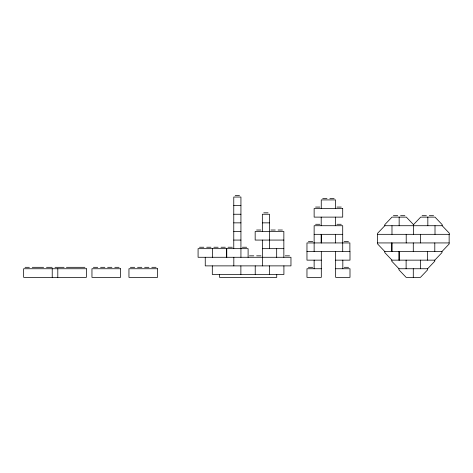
<?xml version="1.0" encoding="UTF-8"?>
<svg xmlns="http://www.w3.org/2000/svg" width="473" height="473" viewBox="0 0 473 473"><rect width="100%" height="100%" fill="white"/><g stroke="black" fill="none" stroke-linecap="round" stroke-linejoin="round"><path stroke-width="0.71" d="M413.497 234.324L413.497 224.645L406.325 217.119L391.981 217.119L384.809 224.645L384.809 225.722L377.637 233.254L377.637 244.009L384.809 251.535L384.809 252.612L391.981 260.144M413.497 224.645L420.668 217.119L435.006 217.119L442.178 224.645L442.178 225.722L449.35 233.254L449.35 234.324L377.637 234.324M434.799 260.144L391.774 260.144L391.774 261.22L398.946 268.747L398.946 269.823L406.118 277.355L420.456 277.355L427.627 269.823L427.627 268.747L434.799 261.22L434.799 260.144L441.971 252.612L441.971 251.535L449.143 244.009L449.143 234.324M235.199 195.603L239.504 195.603M322.687 198.471L326.991 198.471M329.858 198.471L334.163 198.471M233.768 205.643L240.934 205.643M315.574 207.079L319.878 207.079M336.971 207.079L341.275 207.079M263.774 212.815L268.073 212.815M233.768 214.245L240.934 214.245M393.418 215.682L397.716 215.682M400.584 215.682L404.888 215.682M422.099 215.682L426.404 215.682M429.271 215.682L433.575 215.682M233.768 222.854L240.934 222.854M262.338 222.854L269.509 222.854M315.574 224.285L319.878 224.285M336.971 224.285L341.275 224.285M384.809 225.722L442.178 225.722M256.603 230.026L260.907 230.026M270.946 230.026L275.245 230.026M278.112 230.026L282.416 230.026M233.768 231.457L240.934 231.457M314.137 234.324L342.712 234.324M233.768 240.065L240.934 240.065M283.853 240.065L255.166 240.065L255.166 231.457L283.853 231.457L283.853 257.277M308.402 241.496L312.706 241.496M344.143 241.496L348.447 241.496M377.637 242.933L449.143 242.933M199.511 247.237L203.816 247.237M206.683 247.237L210.988 247.237M213.855 247.237L218.159 247.237M221.027 247.237L225.331 247.237M228.027 247.237L232.332 247.237M242.371 247.237L246.675 247.237M262.338 248.668L283.853 248.668M306.965 251.535L349.996 251.535L349.996 260.144L335.653 260.144M384.809 251.535L441.971 251.535M249.484 255.84L253.788 255.84M256.656 255.84L260.96 255.84M285.231 255.84L289.535 255.84M321.309 260.144L306.965 260.144L306.965 242.933L349.884 242.933L349.884 251.535M25.087 267.316L29.385 267.316M32.253 267.316L43.617 267.316M46.484 267.316L52.154 267.316M55.022 267.316L64.109 267.316M66.409 267.316L84.939 267.316M93.388 267.316L97.692 267.316M100.56 267.316L104.864 267.316M107.619 267.316L111.924 267.316M114.791 267.316L119.095 267.316M130.388 267.316L134.693 267.316M137.56 267.316L141.859 267.316M144.62 267.316L148.918 267.316M151.792 267.316L156.09 267.316M308.402 267.316L312.706 267.316M344.255 267.316L348.56 267.316M321.309 268.747L306.965 268.747L306.965 277.355L321.309 277.355L321.309 251.535M335.653 268.747L349.996 268.747L349.996 277.355L335.653 277.355L335.653 251.535M398.946 268.747L427.627 268.747M435.006 225.722L435.006 234.324M434.799 242.933L434.799 251.535M427.834 217.119L427.834 225.722M427.627 251.535L427.627 260.144M420.556 234.324L420.568 242.933M420.456 260.144L420.456 268.747M413.284 242.933L413.284 251.535M413.284 268.747L413.284 277.355M406.212 234.324L406.212 242.933M406.118 260.144L406.118 268.747M399.153 217.119L399.153 225.722M399.153 251.535L399.153 260.144M399.058 251.535L399.058 260.144M391.981 225.722L391.981 234.324M391.981 242.933L391.981 251.535M391.774 242.933L391.774 251.535M342.824 260.144L342.824 268.747M342.712 251.535L342.712 225.722L314.137 225.722L314.137 251.535M335.594 208.51L335.594 199.908L321.256 199.908L321.256 208.51M335.54 217.119L335.54 225.722M335.54 234.324L335.54 242.933M321.309 234.324L321.309 242.933M321.197 217.119L321.197 225.722M321.197 234.324L321.197 242.933M314.137 260.144L314.137 268.747M283.906 265.879L283.906 274.482L212.306 274.482L212.306 265.879M276.681 248.668L276.681 257.277M276.735 274.482L276.735 277.397L219.59 277.397L219.59 274.482M269.509 248.668L269.509 214.245L262.338 214.245L262.338 231.457M269.563 265.879L269.563 274.482M262.397 265.879L262.338 240.065M255.225 265.879L255.225 274.482M248.106 257.277L248.106 248.668L198.081 248.668L198.081 257.277L290.966 257.277L290.966 265.879L205.252 265.879L205.252 257.277M240.934 257.277L240.934 197.034L233.768 197.034L233.768 248.668M240.881 265.879L240.881 274.482M233.822 257.277L233.822 265.879M226.762 248.668L226.762 257.277M226.597 248.668L226.597 257.277M212.418 248.668L212.418 257.277M57.801 268.747L57.801 277.355M52.225 268.747L52.225 277.355M342.712 208.51L314.137 208.51L314.137 217.119L342.712 217.119L342.712 208.51M86.376 268.747L23.65 268.747L23.65 277.355L86.376 277.355L86.376 268.747M120.526 268.747L91.957 268.747L91.957 277.355L120.526 277.355L120.526 268.747M157.527 268.747L128.952 268.747L128.952 277.355L157.527 277.355L157.527 268.747"/></g></svg>
